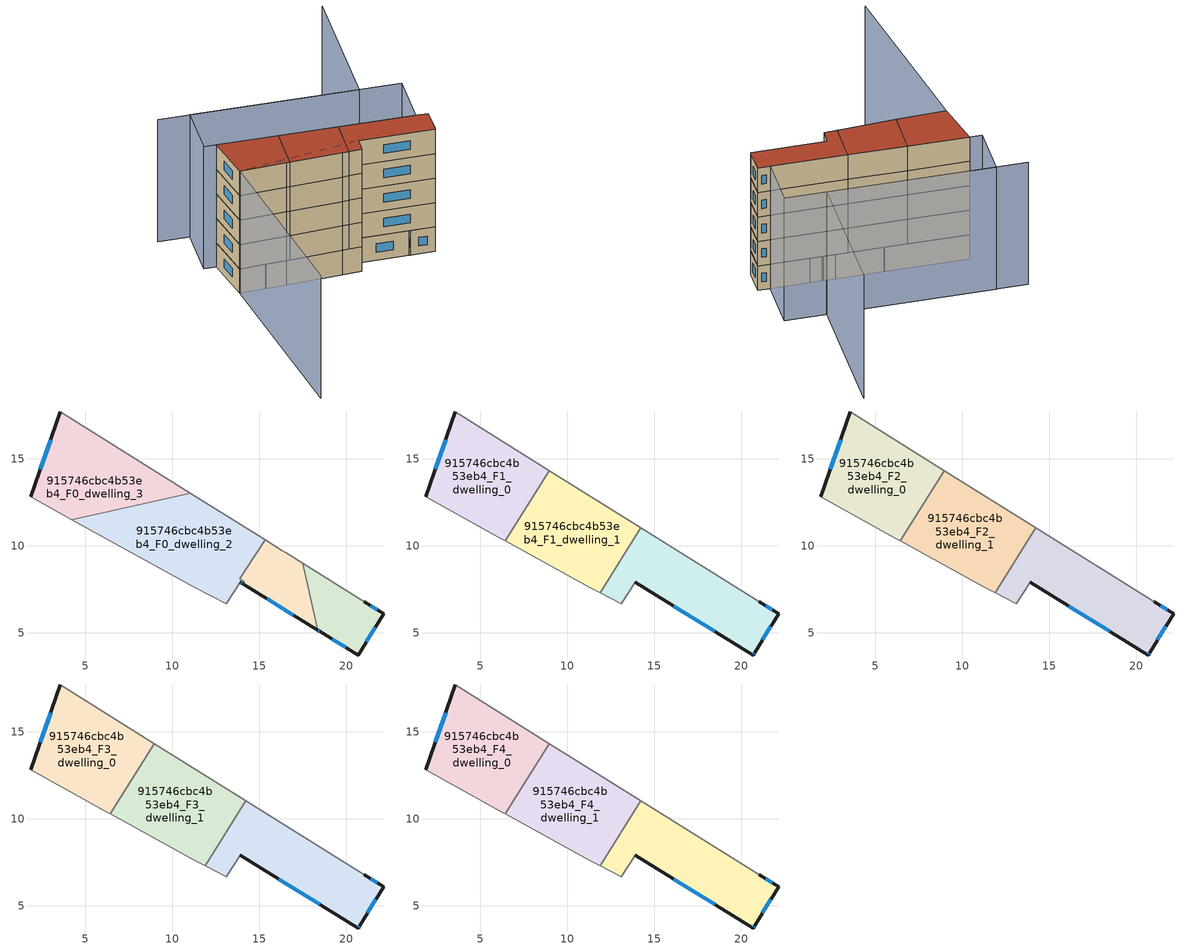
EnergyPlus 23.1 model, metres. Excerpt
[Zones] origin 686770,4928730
915746cbc4b53eb4_F0_dwelling_0
 floor ground (EU_floor_Construction): 17.5,8.98 18.35,5.15 14.04,7.81 14.12,7.94 13.87,8.09 14.69,9.35 15.33,10.33 16.32,9.72 16.48,9.61 z0
 wall outside (EU_wall_Construction): 14.04,7.81 18.35,5.15 z0:3
 wall to 915746cbc4b53eb4_F0_dwelling_2 (EU_wall_Construction): 15.33,10.33 14.69,9.35 13.87,8.09 14.12,7.94 14.04,7.81 z0:3
 wall adiabatic (EU_wall_Construction): 17.5,8.98 16.48,9.61 16.32,9.72 15.33,10.33 z0:3
 wall to 915746cbc4b53eb4_F0_dwelling_1 (EU_wall_Construction): 18.35,5.15 17.5,8.98 z0:3
 window (EU_Window_Construction): 15.44,6.95 16.95,6.01 z0.98:2.02
915746cbc4b53eb4_F0_dwelling_1
 floor ground (EU_floor_Construction): 21.03,6.78 22.14,6.1 20.67,3.72 18.47,5.08 18.35,5.15 17.5,8.98 z0
 wall outside (EU_wall_Construction): 18.35,5.15 18.47,5.08 20.67,3.72 22.14,6.1 21.03,6.78 z0:3
 wall adiabatic (EU_wall_Construction): 21.03,6.78 17.5,8.98 z0:3
 window (EU_Window_Construction): 21.78,6.32 21.39,6.56 / 21.15,4.49 21.66,5.33 / 19.19,4.63 19.95,4.16 / 18.39,5.12 18.43,5.1 z0.98:2.02
915746cbc4b53eb4_F0_dwelling_2
 floor ground (EU_floor_Construction): 15.33,10.33 14.69,9.35 13.87,8.09 14.12,7.94 14.04,7.81 13.91,7.89 13.1,6.65 11.33,7.59 6.15,10.43 4.23,11.5 11.03,13.01 z0
 wall outside (EU_wall_Construction): 13.91,7.89 14.04,7.81 z0:3
 wall adiabatic (EU_wall_Construction): 4.23,11.5 6.15,10.43 11.33,7.59 13.1,6.65 13.91,7.89 / 15.33,10.33 11.03,13.01 z0:3
 wall to 915746cbc4b53eb4_F0_dwelling_3 (EU_wall_Construction): 11.03,13.01 4.23,11.5 z0:3
 window (EU_Window_Construction): 13.95,7.86 13.99,7.84 z0.98:2.02
915746cbc4b53eb4_F0_dwelling_3
 floor ground (EU_floor_Construction): 11.03,13.01 4.23,11.5 1.87,12.81 3.55,17.68 z0
 wall outside (EU_wall_Construction): 3.55,17.68 1.87,12.81 z0:3
 wall adiabatic (EU_wall_Construction): 1.87,12.81 4.23,11.5 / 11.03,13.01 3.55,17.68 z0:3
 window (EU_Window_Construction): 3,16.1 2.42,14.39 z0.98:2.02
915746cbc4b53eb4_F1_dwelling_0
 floor to 915746cbc4b53eb4_F0_dwelling_3 (EU_floor_Construction): 8.95,14.31 7.68,12.27 4.23,11.5 1.87,12.81 3.55,17.68 z3
 floor to 915746cbc4b53eb4_F0_dwelling_2 (EU_floor_Construction): 7.68,12.27 6.44,10.27 6.15,10.43 4.23,11.5 z3
 wall outside (EU_wall_Construction): 3.55,17.68 1.87,12.81 z3:6
 wall adiabatic (EU_wall_Construction): 8.95,14.31 3.55,17.68 / 1.87,12.81 6.15,10.43 6.44,10.27 z3:6
 wall to 915746cbc4b53eb4_F1_dwelling_1 (EU_wall_Construction): 6.44,10.27 8.95,14.31 z3:6
 window (EU_Window_Construction): 3,16.1 2.42,14.39 z3.98:5.02
915746cbc4b53eb4_F1_dwelling_1
 floor to 915746cbc4b53eb4_F0_dwelling_2 (EU_floor_Construction): 14.21,11.03 11.88,7.3 11.33,7.59 6.44,10.27 7.68,12.27 11.03,13.01 z3
 floor to 915746cbc4b53eb4_F0_dwelling_3 (EU_floor_Construction): 11.03,13.01 7.68,12.27 8.95,14.31 z3
 wall adiabatic (EU_wall_Construction): 14.21,11.03 8.95,14.31 / 6.44,10.27 11.33,7.59 11.88,7.3 z3:6
 wall to 915746cbc4b53eb4_F1_dwelling_2 (EU_wall_Construction): 11.88,7.3 14.21,11.03 z3:6
915746cbc4b53eb4_F1_dwelling_2
 floor to 915746cbc4b53eb4_F0_dwelling_0 (EU_floor_Construction): 17.5,8.98 18.35,5.15 14.04,7.81 14.12,7.94 13.87,8.09 14.69,9.35 15.33,10.33 16.32,9.72 16.48,9.61 z3
 floor to 915746cbc4b53eb4_F0_dwelling_1 (EU_floor_Construction): 21.03,6.78 22.14,6.1 20.76,3.86 20.67,3.72 18.47,5.08 18.37,5.14 18.35,5.15 17.5,8.98 z3
 floor to 915746cbc4b53eb4_F0_dwelling_2 (EU_floor_Construction): 15.33,10.33 14.69,9.35 13.87,8.09 14.12,7.94 14.04,7.81 13.91,7.89 13.1,6.65 11.88,7.3 14.21,11.03 z3
 wall outside (EU_wall_Construction): 13.91,7.89 20.67,3.72 20.76,3.86 22.14,6.1 21.03,6.78 z3:6
 wall adiabatic (EU_wall_Construction): 11.88,7.3 13.1,6.65 13.91,7.89 / 21.03,6.78 14.21,11.03 z3:6
 window (EU_Window_Construction): 21.78,6.32 21.39,6.56 / 21.21,4.59 21.69,5.37 / 20.7,3.77 20.73,3.81 / 16.11,6.53 18.47,5.08 z3.98:5.02
915746cbc4b53eb4_F2_dwelling_0
 floor to 915746cbc4b53eb4_F1_dwelling_0 (EU_floor_Construction): 8.95,14.31 6.44,10.27 6.15,10.43 1.87,12.81 3.55,17.68 z6
 wall outside (EU_wall_Construction): 3.55,17.68 1.87,12.81 z6:9
 wall adiabatic (EU_wall_Construction): 8.95,14.31 3.55,17.68 / 1.87,12.81 6.15,10.43 6.44,10.27 z6:9
 wall to 915746cbc4b53eb4_F2_dwelling_1 (EU_wall_Construction): 6.44,10.27 8.95,14.31 z6:9
 window (EU_Window_Construction): 3,16.1 2.42,14.39 z6.98:8.02
915746cbc4b53eb4_F2_dwelling_1
 floor to 915746cbc4b53eb4_F1_dwelling_1 (EU_floor_Construction): 14.21,11.03 11.88,7.3 11.33,7.59 6.44,10.27 8.95,14.31 z6
 wall adiabatic (EU_wall_Construction): 14.21,11.03 8.95,14.31 / 6.44,10.27 11.33,7.59 11.88,7.3 z6:9
 wall to 915746cbc4b53eb4_F2_dwelling_2 (EU_wall_Construction): 11.88,7.3 14.21,11.03 z6:9
915746cbc4b53eb4_F2_dwelling_2
 floor to 915746cbc4b53eb4_F1_dwelling_2 (EU_floor_Construction): 21.03,6.78 22.14,6.1 20.76,3.86 20.67,3.72 13.91,7.89 13.1,6.65 11.88,7.3 14.21,11.03 z6
 wall outside (EU_wall_Construction): 13.91,7.89 20.67,3.72 20.76,3.86 22.14,6.1 21.03,6.78 z6:9
 wall adiabatic (EU_wall_Construction): 11.88,7.3 13.1,6.65 13.91,7.89 / 21.03,6.78 14.21,11.03 z6:9
 window (EU_Window_Construction): 21.78,6.32 21.39,6.56 / 21.21,4.59 21.69,5.37 / 20.7,3.77 20.73,3.81 / 16.11,6.53 18.47,5.08 z6.98:8.02
915746cbc4b53eb4_F3_dwelling_0
 floor to 915746cbc4b53eb4_F2_dwelling_0 (EU_floor_Construction): 8.95,14.31 6.44,10.27 6.15,10.43 1.87,12.81 3.55,17.68 z9
 wall outside (EU_wall_Construction): 3.55,17.68 1.87,12.81 z9:12
 wall adiabatic (EU_wall_Construction): 8.95,14.31 3.55,17.68 / 1.87,12.81 6.15,10.43 6.44,10.27 z9:12
 wall to 915746cbc4b53eb4_F3_dwelling_1 (EU_wall_Construction): 6.44,10.27 8.95,14.31 z9:12
 window (EU_Window_Construction): 3,16.1 2.42,14.39 z9.98:11.02
915746cbc4b53eb4_F3_dwelling_1
 floor to 915746cbc4b53eb4_F2_dwelling_1 (EU_floor_Construction): 14.21,11.03 11.88,7.3 11.33,7.59 6.44,10.27 8.95,14.31 z9
 wall adiabatic (EU_wall_Construction): 14.21,11.03 8.95,14.31 / 6.44,10.27 11.33,7.59 11.88,7.3 z9:12
 wall to 915746cbc4b53eb4_F3_dwelling_2 (EU_wall_Construction): 11.88,7.3 14.21,11.03 z9:12
915746cbc4b53eb4_F3_dwelling_2
 floor to 915746cbc4b53eb4_F2_dwelling_2 (EU_floor_Construction): 21.03,6.78 22.14,6.1 20.76,3.86 20.67,3.72 13.91,7.89 13.1,6.65 11.88,7.3 14.21,11.03 z9
 wall outside (EU_wall_Construction): 13.91,7.89 20.67,3.72 20.76,3.86 22.14,6.1 21.03,6.78 z9:12
 wall adiabatic (EU_wall_Construction): 11.88,7.3 13.1,6.65 13.91,7.89 / 21.03,6.78 14.21,11.03 z9:12
 window (EU_Window_Construction): 21.78,6.32 21.39,6.56 / 21.21,4.59 21.69,5.37 / 20.7,3.77 20.73,3.81 / 16.11,6.53 18.47,5.08 z9.98:11.02
915746cbc4b53eb4_F4_dwelling_0
 floor to 915746cbc4b53eb4_F3_dwelling_0 (EU_floor_Construction): 8.95,14.31 6.44,10.27 6.15,10.43 1.87,12.81 3.55,17.68 z12
 wall outside (EU_wall_Construction): 3.55,17.68 1.87,12.81 z12:15
 wall adiabatic (EU_wall_Construction): 8.95,14.31 3.55,17.68 / 1.87,12.81 6.15,10.43 6.44,10.27 z12:15
 wall to 915746cbc4b53eb4_F4_dwelling_1 (EU_wall_Construction): 6.44,10.27 8.95,14.31 z12:15
 window (EU_Window_Construction): 3,16.1 2.42,14.39 z12.98:14.02
 roof outside (EU_roof_Construction): 6.44,10.27 8.95,14.31 3.55,17.68 1.87,12.81 6.15,10.43 z15
915746cbc4b53eb4_F4_dwelling_1
 floor to 915746cbc4b53eb4_F3_dwelling_1 (EU_floor_Construction): 14.21,11.03 11.88,7.3 11.33,7.59 6.44,10.27 8.95,14.31 z12
 wall adiabatic (EU_wall_Construction): 14.21,11.03 8.95,14.31 / 6.44,10.27 11.33,7.59 11.88,7.3 z12:15
 wall to 915746cbc4b53eb4_F4_dwelling_2 (EU_wall_Construction): 11.88,7.3 14.21,11.03 z12:15
 roof outside (EU_roof_Construction): 11.88,7.3 14.21,11.03 8.95,14.31 6.44,10.27 11.33,7.59 z15
915746cbc4b53eb4_F4_dwelling_2
 floor to 915746cbc4b53eb4_F3_dwelling_2 (EU_floor_Construction): 21.03,6.78 22.14,6.1 20.76,3.86 20.67,3.72 13.91,7.89 13.1,6.65 11.88,7.3 14.21,11.03 z12
 wall outside (EU_wall_Construction): 13.91,7.89 20.67,3.72 20.76,3.86 22.14,6.1 21.03,6.78 z12:15
 wall adiabatic (EU_wall_Construction): 11.88,7.3 13.1,6.65 13.91,7.89 / 21.03,6.78 14.21,11.03 z12:15
 window (EU_Window_Construction): 21.78,6.32 21.39,6.56 / 21.21,4.59 21.69,5.37 / 20.7,3.77 20.73,3.81 / 16.11,6.53 18.47,5.08 z12.98:14.02
 roof outside (EU_roof_Construction): 20.76,3.86 22.14,6.1 21.03,6.78 14.21,11.03 11.88,7.3 13.1,6.65 13.91,7.89 20.67,3.72 z15
shading: -5.58,-5.55 1.87,12.81 / 1.87,12.81 13.66,8.03 / 28.2,26.65 20.34,13.95 / 20.34,13.95 2.6,24.93 / 21.03,6.78 2.44,18.36 / 2.44,18.36 5.47,23.21 / 5.47,23.21 24.05,11.64 / 24.05,11.64 21.03,6.78 z0:15
[Building]
EU S2 Campaign: North Axis=0; Terrain=City; Solar Distribution=FullExterior
[Site:Location]
Bologna: Latitude=44.5; Longitude=11.25; Time Zone=1; Elevation=37
[SizingPeriod:WeatherFileDays]
AnnualSizingPeriod: Begin Month=1; Begin Day of Month=1; End Month=12; End Day of Month=31; Day of Week for Start Day=Monday; Use Weather File Daylight Saving Period=No; Use Weather File Rain and Snow Indicators=No
[MATERIAL]
EU_InternalMass_Material: Roughness=MediumRough; Thickness=0.1; Conductivity=1; Density=1800; Specific Heat=900; Thermal Absorptance=0.9; Solar Absorptance=0.7; Visible Absorptance=0.7
[MATERIAL:NOMASS] Roughness=MediumRough; Thermal Absorptance=0.9; Solar Absorptance=0.7; Visible Absorptance=0.7
Name | Thermal Resistance
EU_wall_NoMass | 0.905828
EU_roof_NoMass | 0.37593
EU_floor_NoMass | 0.67114
[WINDOWMATERIAL:SIMPLEGLAZINGSYSTEM]
EU_Window_SimpleGlazing: UFactor=4.52486; Solar Heat Gain Coefficient=0.85; Visible Transmittance=0.85
[CONSTRUCTION]
EU_wall_Construction: EU_wall_NoMass
EU_roof_Construction: EU_roof_NoMass
EU_floor_Construction: EU_floor_NoMass
EU_InternalMass_Construction: EU_InternalMass_Material
EU_Window_Construction: EU_Window_SimpleGlazing
[ZONE] Type=1; Multiplier=1; Ceiling Height=autocalculate; Floor Area=autocalculate; Part of Total Floor Area=Yes
Name | Volume
915746cbc4b53eb4_F0_dwelling_0 | 33.3413
915746cbc4b53eb4_F1_dwelling_0; 915746cbc4b53eb4_F2_dwelling_0; 915746cbc4b53eb4_F3_dwelling_0; 915746cbc4b53eb4_F4_dwelling_0; 915746cbc4b53eb4_F1_dwelling_1; 915746cbc4b53eb4_F2_dwelling_1; 915746cbc4b53eb4_F3_dwelling_1; 915746cbc4b53eb4_F4_dwelling_1 | 85.1785
915746cbc4b53eb4_F0_dwelling_1 | 34.3374
915746cbc4b53eb4_F0_dwelling_2 | 102.647
915746cbc4b53eb4_F1_dwelling_2; 915746cbc4b53eb4_F2_dwelling_2; 915746cbc4b53eb4_F3_dwelling_2; 915746cbc4b53eb4_F4_dwelling_2; 915746cbc4b53eb4_F0_dwelling_3 | 85.1807
[INTERNALMASS] Construction=EU_InternalMass_Construction
Name | Zone or ZoneList | Surface Area
915746cbc4b53eb4_F0_dwelling_0_EU_InternalMass | 915746cbc4b53eb4_F0_dwelling_0 | 11.1141
915746cbc4b53eb4_F0_dwelling_1_EU_InternalMass | 915746cbc4b53eb4_F0_dwelling_1 | 11.4461
915746cbc4b53eb4_F0_dwelling_2_EU_InternalMass | 915746cbc4b53eb4_F0_dwelling_2 | 34.2237
915746cbc4b53eb4_F0_dwelling_3_EU_InternalMass | 915746cbc4b53eb4_F0_dwelling_3 | 28.3938
915746cbc4b53eb4_F1_dwelling_0_EU_InternalMass | 915746cbc4b53eb4_F1_dwelling_0 | 28.3922
915746cbc4b53eb4_F1_dwelling_1_EU_InternalMass | 915746cbc4b53eb4_F1_dwelling_1 | 28.3933
915746cbc4b53eb4_F1_dwelling_2_EU_InternalMass | 915746cbc4b53eb4_F1_dwelling_2 | 28.3933
915746cbc4b53eb4_F2_dwelling_0_EU_InternalMass | 915746cbc4b53eb4_F2_dwelling_0 | 28.3922
915746cbc4b53eb4_F2_dwelling_1_EU_InternalMass | 915746cbc4b53eb4_F2_dwelling_1 | 28.3933
915746cbc4b53eb4_F2_dwelling_2_EU_InternalMass | 915746cbc4b53eb4_F2_dwelling_2 | 28.3933
915746cbc4b53eb4_F3_dwelling_0_EU_InternalMass | 915746cbc4b53eb4_F3_dwelling_0 | 28.3922
915746cbc4b53eb4_F3_dwelling_1_EU_InternalMass | 915746cbc4b53eb4_F3_dwelling_1 | 28.3933
915746cbc4b53eb4_F3_dwelling_2_EU_InternalMass | 915746cbc4b53eb4_F3_dwelling_2 | 28.3933
915746cbc4b53eb4_F4_dwelling_0_EU_InternalMass | 915746cbc4b53eb4_F4_dwelling_0 | 28.3922
915746cbc4b53eb4_F4_dwelling_1_EU_InternalMass | 915746cbc4b53eb4_F4_dwelling_1 | 28.3933
915746cbc4b53eb4_F4_dwelling_2_EU_InternalMass | 915746cbc4b53eb4_F4_dwelling_2 | 28.3933
[OTHEREQUIPMENT] Fuel Type=Electricity; Design Level Calculation Method=Watts/Area; Power per Zone Floor Area=1; Fraction Latent=0; Fraction Radiant=0; Fraction Lost=0; Carbon Dioxide Generation Rate=0; EndUse Subcategory=EU_Step8_InternalGains
Name | Zone or ZoneList or Space or SpaceList | Schedule
EU_Step8_InternalGain_915746cbc4b53eb4_F0_dwelling_0_f000 | 915746cbc4b53eb4_F0_dwelling_0 | EU_Step8_GainSchedule_915746cbc4b53eb4_F0_dwelling_0_f000
EU_Step8_InternalGain_915746cbc4b53eb4_F0_dwelling_1_f000 | 915746cbc4b53eb4_F0_dwelling_1 | EU_Step8_GainSchedule_915746cbc4b53eb4_F0_dwelling_1_f000
EU_Step8_InternalGain_915746cbc4b53eb4_F0_dwelling_2_f000 | 915746cbc4b53eb4_F0_dwelling_2 | EU_Step8_GainSchedule_915746cbc4b53eb4_F0_dwelling_2_f000
EU_Step8_InternalGain_915746cbc4b53eb4_F0_dwelling_3_f000 | 915746cbc4b53eb4_F0_dwelling_3 | EU_Step8_GainSchedule_915746cbc4b53eb4_F0_dwelling_3_f000
EU_Step8_InternalGain_915746cbc4b53eb4_F1_dwelling_0_f000 | 915746cbc4b53eb4_F1_dwelling_0 | EU_Step8_GainSchedule_915746cbc4b53eb4_F1_dwelling_0_f000
EU_Step8_InternalGain_915746cbc4b53eb4_F1_dwelling_1_f000 | 915746cbc4b53eb4_F1_dwelling_1 | EU_Step8_GainSchedule_915746cbc4b53eb4_F1_dwelling_1_f000
EU_Step8_InternalGain_915746cbc4b53eb4_F1_dwelling_2_f000 | 915746cbc4b53eb4_F1_dwelling_2 | EU_Step8_GainSchedule_915746cbc4b53eb4_F1_dwelling_2_f000
EU_Step8_InternalGain_915746cbc4b53eb4_F2_dwelling_0_f000 | 915746cbc4b53eb4_F2_dwelling_0 | EU_Step8_GainSchedule_915746cbc4b53eb4_F2_dwelling_0_f000
EU_Step8_InternalGain_915746cbc4b53eb4_F2_dwelling_1_f000 | 915746cbc4b53eb4_F2_dwelling_1 | EU_Step8_GainSchedule_915746cbc4b53eb4_F2_dwelling_1_f000
EU_Step8_InternalGain_915746cbc4b53eb4_F2_dwelling_2_f000 | 915746cbc4b53eb4_F2_dwelling_2 | EU_Step8_GainSchedule_915746cbc4b53eb4_F2_dwelling_2_f000
EU_Step8_InternalGain_915746cbc4b53eb4_F3_dwelling_0_f000 | 915746cbc4b53eb4_F3_dwelling_0 | EU_Step8_GainSchedule_915746cbc4b53eb4_F3_dwelling_0_f000
EU_Step8_InternalGain_915746cbc4b53eb4_F3_dwelling_1_f000 | 915746cbc4b53eb4_F3_dwelling_1 | EU_Step8_GainSchedule_915746cbc4b53eb4_F3_dwelling_1_f000
EU_Step8_InternalGain_915746cbc4b53eb4_F3_dwelling_2_f000 | 915746cbc4b53eb4_F3_dwelling_2 | EU_Step8_GainSchedule_915746cbc4b53eb4_F3_dwelling_2_f000
EU_Step8_InternalGain_915746cbc4b53eb4_F4_dwelling_0_f000 | 915746cbc4b53eb4_F4_dwelling_0 | EU_Step8_GainSchedule_915746cbc4b53eb4_F4_dwelling_0_f000
EU_Step8_InternalGain_915746cbc4b53eb4_F4_dwelling_1_f000 | 915746cbc4b53eb4_F4_dwelling_1 | EU_Step8_GainSchedule_915746cbc4b53eb4_F4_dwelling_1_f000
EU_Step8_InternalGain_915746cbc4b53eb4_F4_dwelling_2_f000 | 915746cbc4b53eb4_F4_dwelling_2 | EU_Step8_GainSchedule_915746cbc4b53eb4_F4_dwelling_2_f000
[ZONEVENTILATION:DESIGNFLOWRATE] Schedule=EU_AlwaysOn; Design Flow Rate Calculation Method=AirChanges/Hour; Air Changes per Hour=0.73129; Ventilation Type=Natural; Fan Pressure Rise=0; Fan Total Efficiency=1; Constant Term Coefficient=1; Temperature Term Coefficient=0; Velocity Term Coefficient=0; Velocity Squared Term Coefficient=0; Minimum Indoor Temperature=-100; Maximum Indoor Temperature=100; Delta Temperature=-100; Minimum Outdoor Temperature=-100; Maximum Outdoor Temperature=100; Maximum Wind Speed=40
Name | Zone or ZoneList or Space or SpaceList
EU_ConstantAir_915746cbc4b53eb4_F0_dwelling_0 | 915746cbc4b53eb4_F0_dwelling_0
EU_ConstantAir_915746cbc4b53eb4_F0_dwelling_1 | 915746cbc4b53eb4_F0_dwelling_1
EU_ConstantAir_915746cbc4b53eb4_F0_dwelling_2 | 915746cbc4b53eb4_F0_dwelling_2
EU_ConstantAir_915746cbc4b53eb4_F0_dwelling_3 | 915746cbc4b53eb4_F0_dwelling_3
EU_ConstantAir_915746cbc4b53eb4_F1_dwelling_0 | 915746cbc4b53eb4_F1_dwelling_0
EU_ConstantAir_915746cbc4b53eb4_F1_dwelling_1 | 915746cbc4b53eb4_F1_dwelling_1
EU_ConstantAir_915746cbc4b53eb4_F1_dwelling_2 | 915746cbc4b53eb4_F1_dwelling_2
EU_ConstantAir_915746cbc4b53eb4_F2_dwelling_0 | 915746cbc4b53eb4_F2_dwelling_0
EU_ConstantAir_915746cbc4b53eb4_F2_dwelling_1 | 915746cbc4b53eb4_F2_dwelling_1
EU_ConstantAir_915746cbc4b53eb4_F2_dwelling_2 | 915746cbc4b53eb4_F2_dwelling_2
EU_ConstantAir_915746cbc4b53eb4_F3_dwelling_0 | 915746cbc4b53eb4_F3_dwelling_0
EU_ConstantAir_915746cbc4b53eb4_F3_dwelling_1 | 915746cbc4b53eb4_F3_dwelling_1
EU_ConstantAir_915746cbc4b53eb4_F3_dwelling_2 | 915746cbc4b53eb4_F3_dwelling_2
EU_ConstantAir_915746cbc4b53eb4_F4_dwelling_0 | 915746cbc4b53eb4_F4_dwelling_0
EU_ConstantAir_915746cbc4b53eb4_F4_dwelling_1 | 915746cbc4b53eb4_F4_dwelling_1
EU_ConstantAir_915746cbc4b53eb4_F4_dwelling_2 | 915746cbc4b53eb4_F4_dwelling_2
[HVACTEMPLATE:THERMOSTAT] Constant Heating Setpoint=20; Constant Cooling Setpoint=50
EU_HeatOnly_915746cbc4b53eb4_F0_dwelling_0; EU_HeatOnly_915746cbc4b53eb4_F0_dwelling_1; EU_HeatOnly_915746cbc4b53eb4_F0_dwelling_2; EU_HeatOnly_915746cbc4b53eb4_F0_dwelling_3; EU_HeatOnly_915746cbc4b53eb4_F1_dwelling_0; EU_HeatOnly_915746cbc4b53eb4_F1_dwelling_1; EU_HeatOnly_915746cbc4b53eb4_F1_dwelling_2; EU_HeatOnly_915746cbc4b53eb4_F2_dwelling_0; EU_HeatOnly_915746cbc4b53eb4_F2_dwelling_1; EU_HeatOnly_915746cbc4b53eb4_F2_dwelling_2; EU_HeatOnly_915746cbc4b53eb4_F3_dwelling_0; EU_HeatOnly_915746cbc4b53eb4_F3_dwelling_1; EU_HeatOnly_915746cbc4b53eb4_F3_dwelling_2; EU_HeatOnly_915746cbc4b53eb4_F4_dwelling_0; EU_HeatOnly_915746cbc4b53eb4_F4_dwelling_1; EU_HeatOnly_915746cbc4b53eb4_F4_dwelling_2
[HVACTEMPLATE:ZONE:IDEALLOADSAIRSYSTEM] System Availability Schedule=EU_AlwaysOn; Maximum Heating Supply Air Temperature=50; Minimum Cooling Supply Air Temperature=13; Maximum Heating Supply Air Humidity Ratio=0.0156; Minimum Cooling Supply Air Humidity Ratio=0.0077; Heating Limit=NoLimit; Cooling Limit=NoLimit; Heating Availability Schedule=EU_AlwaysOn; Cooling Availability Schedule=EU_CoolingOff; Dehumidification Control Type=ConstantSensibleHeatRatio; Cooling Sensible Heat Ratio=0.7; Dehumidification Setpoint=60; Humidification Control Type=None; Humidification Setpoint=30; Outdoor Air Method=None; Outdoor Air Flow Rate per Person=0.00944; Outdoor Air Flow Rate per Zone Floor Area=0; Outdoor Air Flow Rate per Zone=0; Demand Controlled Ventilation Type=None; Outdoor Air Economizer Type=NoEconomizer; Heat Recovery Type=None; Sensible Heat Recovery Effectiveness=0.7; Latent Heat Recovery Effectiveness=0.65
Name | Template Thermostat
915746cbc4b53eb4_F0_dwelling_0 | EU_HeatOnly_915746cbc4b53eb4_F0_dwelling_0
915746cbc4b53eb4_F0_dwelling_1 | EU_HeatOnly_915746cbc4b53eb4_F0_dwelling_1
915746cbc4b53eb4_F0_dwelling_2 | EU_HeatOnly_915746cbc4b53eb4_F0_dwelling_2
915746cbc4b53eb4_F0_dwelling_3 | EU_HeatOnly_915746cbc4b53eb4_F0_dwelling_3
915746cbc4b53eb4_F1_dwelling_0 | EU_HeatOnly_915746cbc4b53eb4_F1_dwelling_0
915746cbc4b53eb4_F1_dwelling_1 | EU_HeatOnly_915746cbc4b53eb4_F1_dwelling_1
915746cbc4b53eb4_F1_dwelling_2 | EU_HeatOnly_915746cbc4b53eb4_F1_dwelling_2
915746cbc4b53eb4_F2_dwelling_0 | EU_HeatOnly_915746cbc4b53eb4_F2_dwelling_0
915746cbc4b53eb4_F2_dwelling_1 | EU_HeatOnly_915746cbc4b53eb4_F2_dwelling_1
915746cbc4b53eb4_F2_dwelling_2 | EU_HeatOnly_915746cbc4b53eb4_F2_dwelling_2
915746cbc4b53eb4_F3_dwelling_0 | EU_HeatOnly_915746cbc4b53eb4_F3_dwelling_0
915746cbc4b53eb4_F3_dwelling_1 | EU_HeatOnly_915746cbc4b53eb4_F3_dwelling_1
915746cbc4b53eb4_F3_dwelling_2 | EU_HeatOnly_915746cbc4b53eb4_F3_dwelling_2
915746cbc4b53eb4_F4_dwelling_0 | EU_HeatOnly_915746cbc4b53eb4_F4_dwelling_0
915746cbc4b53eb4_F4_dwelling_1 | EU_HeatOnly_915746cbc4b53eb4_F4_dwelling_1
915746cbc4b53eb4_F4_dwelling_2 | EU_HeatOnly_915746cbc4b53eb4_F4_dwelling_2
[SIZING:ZONE] Zone Cooling Design Supply Air Temperature Input Method=SupplyAirTemperature; Zone Cooling Design Supply Air Temperature=13; Zone Heating Design Supply Air Temperature Input Method=SupplyAirTemperature; Zone Heating Design Supply Air Temperature=50; Zone Cooling Design Supply Air Humidity Ratio=0.008; Zone Heating Design Supply Air Humidity Ratio=0.008; Cooling Design Air Flow Method=DesignDay; Cooling Design Air Flow Rate=0; Cooling Minimum Air Flow per Zone Floor Area=0.000762; Cooling Minimum Air Flow=0; Cooling Minimum Air Flow Fraction=0.2; Heating Design Air Flow Method=DesignDay; Heating Design Air Flow Rate=0; Heating Maximum Air Flow per Zone Floor Area=0.002032; Heating Maximum Air Flow=0.141576; Heating Maximum Air Flow Fraction=0.3; Account for Dedicated Outdoor Air System=No; Dedicated Outdoor Air System Control Strategy=NeutralSupplyAir; Dedicated Outdoor Air Low Setpoint Temperature for Design=autosize; Dedicated Outdoor Air High Setpoint Temperature for Design=autosize; Zone Load Sizing Method=Sensible Load Only No Latent Load; Zone Latent Cooling Design Supply Air Humidity Ratio Input Method=HumidityRatioDifference; Zone Cooling Design Supply Air Humidity Ratio Difference=0.005; Zone Latent Heating Design Supply Air Humidity Ratio Input Method=HumidityRatioDifference; Zone Humidification Design Supply Air Humidity Ratio Difference=0.005
915746cbc4b53eb4_F0_dwelling_0; 915746cbc4b53eb4_F0_dwelling_1; 915746cbc4b53eb4_F0_dwelling_2; 915746cbc4b53eb4_F0_dwelling_3; 915746cbc4b53eb4_F1_dwelling_0; 915746cbc4b53eb4_F1_dwelling_1; 915746cbc4b53eb4_F1_dwelling_2; 915746cbc4b53eb4_F2_dwelling_0; 915746cbc4b53eb4_F2_dwelling_1; 915746cbc4b53eb4_F2_dwelling_2; 915746cbc4b53eb4_F3_dwelling_0; 915746cbc4b53eb4_F3_dwelling_1; 915746cbc4b53eb4_F3_dwelling_2; 915746cbc4b53eb4_F4_dwelling_0; 915746cbc4b53eb4_F4_dwelling_1; 915746cbc4b53eb4_F4_dwelling_2
[SCHEDULE:CONSTANT]
Name | Hourly Value
EU_AlwaysOn | 1
EU_CoolingOff | 0
[SCHEDULE:FILE] Column Number=1; Rows to Skip at Top=0; Number of Hours of Data=8760; Column Separator=Comma; Interpolate to Timestep=No; Minutes per Item=60; Adjust Schedule for Daylight Savings=Yes
Name | File
EU_Step8_GainSchedule_915746cbc4b53eb4_F0_dwelling_0_f000 | ../../schedules/915746cbc4b53eb4/915746cbc4b53eb4_F0_dwelling_0_f000_gain.csv
EU_Step8_GainSchedule_915746cbc4b53eb4_F0_dwelling_1_f000 | ../../schedules/915746cbc4b53eb4/915746cbc4b53eb4_F0_dwelling_1_f000_gain.csv
EU_Step8_GainSchedule_915746cbc4b53eb4_F0_dwelling_2_f000 | ../../schedules/915746cbc4b53eb4/915746cbc4b53eb4_F0_dwelling_2_f000_gain.csv
EU_Step8_GainSchedule_915746cbc4b53eb4_F0_dwelling_3_f000 | ../../schedules/915746cbc4b53eb4/915746cbc4b53eb4_F0_dwelling_3_f000_gain.csv
EU_Step8_GainSchedule_915746cbc4b53eb4_F1_dwelling_0_f000 | ../../schedules/915746cbc4b53eb4/915746cbc4b53eb4_F1_dwelling_0_f000_gain.csv
EU_Step8_GainSchedule_915746cbc4b53eb4_F1_dwelling_1_f000 | ../../schedules/915746cbc4b53eb4/915746cbc4b53eb4_F1_dwelling_1_f000_gain.csv
EU_Step8_GainSchedule_915746cbc4b53eb4_F1_dwelling_2_f000 | ../../schedules/915746cbc4b53eb4/915746cbc4b53eb4_F1_dwelling_2_f000_gain.csv
EU_Step8_GainSchedule_915746cbc4b53eb4_F2_dwelling_0_f000 | ../../schedules/915746cbc4b53eb4/915746cbc4b53eb4_F2_dwelling_0_f000_gain.csv
EU_Step8_GainSchedule_915746cbc4b53eb4_F2_dwelling_1_f000 | ../../schedules/915746cbc4b53eb4/915746cbc4b53eb4_F2_dwelling_1_f000_gain.csv
EU_Step8_GainSchedule_915746cbc4b53eb4_F2_dwelling_2_f000 | ../../schedules/915746cbc4b53eb4/915746cbc4b53eb4_F2_dwelling_2_f000_gain.csv
EU_Step8_GainSchedule_915746cbc4b53eb4_F3_dwelling_0_f000 | ../../schedules/915746cbc4b53eb4/915746cbc4b53eb4_F3_dwelling_0_f000_gain.csv
EU_Step8_GainSchedule_915746cbc4b53eb4_F3_dwelling_1_f000 | ../../schedules/915746cbc4b53eb4/915746cbc4b53eb4_F3_dwelling_1_f000_gain.csv
EU_Step8_GainSchedule_915746cbc4b53eb4_F3_dwelling_2_f000 | ../../schedules/915746cbc4b53eb4/915746cbc4b53eb4_F3_dwelling_2_f000_gain.csv
EU_Step8_GainSchedule_915746cbc4b53eb4_F4_dwelling_0_f000 | ../../schedules/915746cbc4b53eb4/915746cbc4b53eb4_F4_dwelling_0_f000_gain.csv
EU_Step8_GainSchedule_915746cbc4b53eb4_F4_dwelling_1_f000 | ../../schedules/915746cbc4b53eb4/915746cbc4b53eb4_F4_dwelling_1_f000_gain.csv
EU_Step8_GainSchedule_915746cbc4b53eb4_F4_dwelling_2_f000 | ../../schedules/915746cbc4b53eb4/915746cbc4b53eb4_F4_dwelling_2_f000_gain.csv
